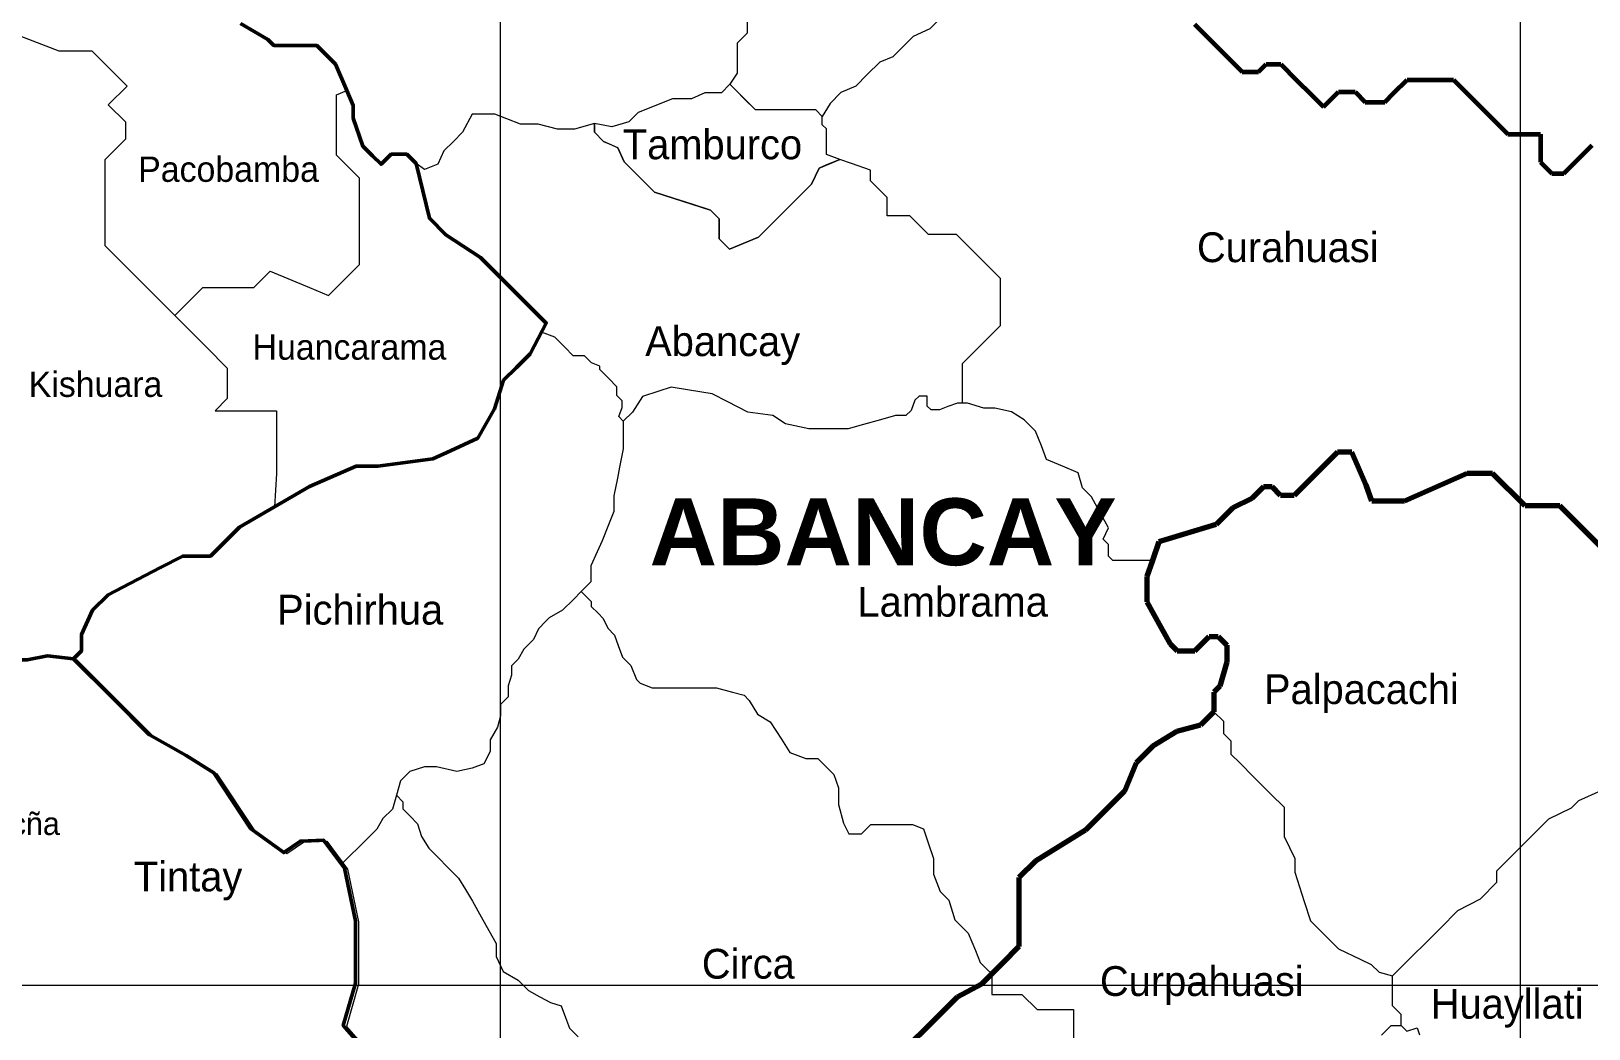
# Model space of a CAD drawing. Header units: metres. Extents: x 758904 to 760277, y 8387332 to 8388258.
# Drawn here: x 760197.7 to 760204.64, y 8387934.25 to 8387938.69 of the extents above; entities that cross this region are included whole.
import ezdxf

# ---------------------------------------------------------------- set-up
doc = ezdxf.new("R2010")
doc.units = ezdxf.units.M
for name, color, linetype, lineweight in [('02', 2, 'Continuous', 20), ('Cap Prov', 94, 'Continuous', 25), ('Distrito', 212, 'Continuous', 25), ('Ejes de Coordenadas', 38, 'Continuous', 5), ('Eléctricas', 30, 'Continuous', 20), ('poste', 131, 'Continuous', 30)]:
    doc.layers.add(name, color=color, linetype=linetype, lineweight=lineweight)
doc.layers.add('05', color=5, linetype='Continuous')
doc.styles.add('century', font='GOTHIC.TTF')

msp = doc.modelspace()

# ---------------------------------------------------------------- linework, layer by layer
at = {"lineweight": 60}
for p, q in [((760202.8812, 8387938.7188), (760202.9452, 8387938.6548)), ((760202.9452, 8387938.6548), (760202.9906, 8387938.6094)), ((760202.9906, 8387938.6094), (760203.0483, 8387938.5517)), ((760203.0483, 8387938.5517), (760203.0937, 8387938.5063)), ((760203.0937, 8387938.5063), (760203.1661, 8387938.5063)), ((760203.1661, 8387938.5063), (760203.2001, 8387938.5404)), ((760203.2001, 8387938.5404), (760203.2651, 8387938.5404)), ((760203.2651, 8387938.5404), (760203.3368, 8387938.4687)), ((760203.3368, 8387938.4687), (760203.3987, 8387938.4068)), ((760203.7666, 8387938.4116), (760203.8265, 8387938.4714)), ((760203.8265, 8387938.4714), (760203.9256, 8387938.4714)), ((760203.9256, 8387938.4714), (760204.0329, 8387938.4714)), ((760204.0329, 8387938.4714), (760204.0969, 8387938.4074)), ((760203.3987, 8387938.4068), (760203.4544, 8387938.3511)), ((760203.4544, 8387938.3511), (760203.521, 8387938.4178)), ((760203.521, 8387938.4178), (760203.5953, 8387938.4178)), ((760203.5953, 8387938.4178), (760203.6407, 8387938.3724)), ((760203.6407, 8387938.3724), (760203.7274, 8387938.3724)), ((760203.7274, 8387938.3724), (760203.7666, 8387938.4116)), ((760204.0969, 8387938.4074), (760204.1423, 8387938.362)), ((760204.1423, 8387938.362), (760204.2083, 8387938.296)), ((760204.2083, 8387938.296), (760204.2743, 8387938.23)), ((760204.2743, 8387938.23), (760204.3549, 8387938.23)), ((760204.3549, 8387938.23), (760204.4209, 8387938.23)), ((760204.4209, 8387938.23), (760204.4209, 8387938.1785)), ((760204.4209, 8387938.1785), (760204.4209, 8387938.1043)), ((760204.5922, 8387938.1229), (760204.65, 8387938.1806)), ((760204.4209, 8387938.1043), (760204.4704, 8387938.0548)), ((760204.5241, 8387938.0548), (760204.5922, 8387938.1229)), ((760204.4704, 8387938.0548), (760204.5241, 8387938.0548))]:
    msp.add_line(p, q, dxfattribs=at)
at = {"layer": '02', "linetype": 'Continuous', "lineweight": 5}
for points in [[(760197.654, 8387938.6673), (760197.8275, 8387938.6004), (760197.9744, 8387938.6004), (760198.0545, 8387938.5203), (760198.1313, 8387938.4435), (760198.1313, 8387938.4435), (760198.0479, 8387938.3602), (760198.1246, 8387938.2835), (760198.1246, 8387938.2068), (760198.0329, 8387938.1151), (760198.0329, 8387938.0067), (760198.0329, 8387937.86), (760198.0329, 8387937.7332), (760198.1305, 8387937.6357), (760198.2606, 8387937.5055), (760198.344, 8387937.4221), (760198.4842, 8387937.282), (760198.5776, 8387937.1886), (760198.5776, 8387937.0529), (760198.5231, 8387936.9984), (760198.5231, 8387936.9984), (760198.5776, 8387936.9984), (760198.6822, 8387936.9984), (760198.6822, 8387936.9984), (760198.7957, 8387936.9984), (760198.7957, 8387936.9061), (760198.7957, 8387936.8261), (760198.7957, 8387936.7194), (760198.7874, 8387936.5711)], [(760198.344, 8387937.4221), (760198.4685, 8387937.5465), (760198.562, 8387937.5465), (760198.6955, 8387937.5465), (760198.6955, 8387937.5465), (760198.7689, 8387937.6199), (760198.9425, 8387937.5465), (760199.0273, 8387937.5106), (760199.0896, 8387937.573), (760199.1663, 8387937.6497), (760199.1663, 8387937.7266), (760199.1663, 8387937.8533), (760199.1663, 8387937.96), (760199.1663, 8387938.0334), (760199.0638, 8387938.1359), (760199.0638, 8387938.1359), (760199.0638, 8387938.2802), (760199.0638, 8387938.4048), (760199.1091, 8387938.4244)]]:
    msp.add_lwpolyline(points, dxfattribs=at)
at = {"layer": '02'}
for points in [[(760197.8937, 8387935.895), (760197.7772, 8387935.9072), (760197.687, 8387935.8903), (760197.6373, 8387935.8903), (760197.586, 8387935.8391), (760197.456, 8387935.7554), (760197.313, 8387935.7554), (760197.2291, 8387935.7554), (760197.1514, 8387935.7554), (760197.0955, 8387935.6995), (760196.9618, 8387935.6219)], [(760197.8937, 8387935.895), (760198.0655, 8387935.7232), (760198.232, 8387935.5566), (760198.3942, 8387935.4635), (760198.5169, 8387935.3873), (760198.6808, 8387935.1394), (760198.6808, 8387935.1394), (760198.8289, 8387935.0322), (760198.9029, 8387935.0831), (760199.0058, 8387935.0869), (760199.0986, 8387934.9627), (760199.1472, 8387934.7288), (760199.1472, 8387934.4514), (760199.0931, 8387934.2628), (760199.3101, 8387934.0148)], [(760197.9079, 8387935.8902), (760198.0797, 8387935.7185), (760198.2462, 8387935.5519), (760198.4084, 8387935.4588), (760198.5311, 8387935.3826), (760198.6949, 8387935.1347), (760198.6949, 8387935.1347), (760198.8431, 8387935.0275), (760198.9171, 8387935.0784), (760199.02, 8387935.0822), (760199.1128, 8387934.958), (760199.1614, 8387934.7241), (760199.1614, 8387934.4467), (760199.1073, 8387934.258), (760199.3242, 8387934.0101)]]:
    msp.add_lwpolyline(points, dxfattribs=at)
at = {"layer": 'Cap Prov', "color": 2, "lineweight": 70}
for p, q in [((760203.4837, 8387936.7806), (760203.4446, 8387936.7415)), ((760203.5166, 8387936.8135), (760203.4837, 8387936.7806)), ((760203.5807, 8387936.8135), (760203.5166, 8387936.8135)), ((760203.6074, 8387936.7528), (760203.5807, 8387936.8135)), ((760203.4017, 8387936.6986), (760203.36, 8387936.657)), ((760203.4446, 8387936.7415), (760203.4017, 8387936.6986)), ((760203.6453, 8387936.6671), (760203.6074, 8387936.7528)), ((760204.0936, 8387936.7194), (760203.815, 8387936.5956)), ((760204.2071, 8387936.7194), (760204.0936, 8387936.7194)), ((760204.3514, 8387936.575), (760204.2071, 8387936.7194)), ((760203.1884, 8387936.6595), (760203.1366, 8387936.6078)), ((760203.2262, 8387936.6595), (760203.1884, 8387936.6595)), ((760203.2641, 8387936.6216), (760203.2262, 8387936.6595)), ((760203.36, 8387936.657), (760203.3247, 8387936.6216)), ((760203.6706, 8387936.5956), (760203.6453, 8387936.6671)), ((760203.052, 8387936.5662), (760203.0028, 8387936.517)), ((760203.1366, 8387936.6078), (760203.052, 8387936.5662)), ((760203.3247, 8387936.6216), (760203.2641, 8387936.6216)), ((760203.815, 8387936.5956), (760203.6706, 8387936.5956)), ((760204.5063, 8387936.575), (760204.3514, 8387936.575)), ((760204.5887, 8387936.4926), (760204.5063, 8387936.575)), ((760202.9776, 8387936.4917), (760202.8299, 8387936.4476)), ((760203.0028, 8387936.517), (760202.9776, 8387936.4917)), ((760204.6868, 8387936.3946), (760204.5887, 8387936.4926)), ((760202.7673, 8387936.429), (760202.7228, 8387936.4157)), ((760202.8299, 8387936.4476), (760202.7673, 8387936.429)), ((760202.7228, 8387936.4157), (760202.6935, 8387936.3316)), ((760202.6935, 8387936.3316), (760202.6688, 8387936.2607)), ((760202.6688, 8387936.2607), (760202.6688, 8387936.208)), ((760202.6688, 8387936.208), (760202.6688, 8387936.1475)), ((760202.6688, 8387936.1475), (760202.7314, 8387936.0348)), ((760202.7314, 8387936.0348), (760202.7723, 8387935.9612)), ((760202.7723, 8387935.9612), (760202.8033, 8387935.9302)), ((760202.8829, 8387935.9302), (760202.9151, 8387935.9623)), ((760202.9151, 8387935.9623), (760202.9466, 8387935.9939)), ((760202.9466, 8387935.9939), (760202.9466, 8387935.9939)), ((760202.9466, 8387935.9939), (760202.9864, 8387935.9939)), ((760202.9864, 8387935.9939), (760203.0252, 8387935.9551)), ((760203.0252, 8387935.9551), (760203.0252, 8387935.881)), ((760202.8033, 8387935.9302), (760202.8475, 8387935.9302)), ((760202.8475, 8387935.9302), (760202.8829, 8387935.9302)), ((760203.0252, 8387935.881), (760202.9939, 8387935.7725)), ((760202.9939, 8387935.7725), (760202.9675, 8387935.746)), ((760202.9675, 8387935.746), (760202.9675, 8387935.6944)), ((760202.9675, 8387935.659), (760202.9075, 8387935.5991)), ((760202.9675, 8387935.6944), (760202.9675, 8387935.659)), ((760202.9075, 8387935.5991), (760202.8021, 8387935.5708)), ((760202.8021, 8387935.5708), (760202.696, 8387935.5052)), ((760202.696, 8387935.5052), (760202.6216, 8387935.4308)), ((760202.6216, 8387935.4308), (760202.5698, 8387935.3059)), ((760202.5698, 8387935.3059), (760202.3961, 8387935.1322)), ((760202.3961, 8387935.1322), (760202.1731, 8387934.9943)), ((760202.1731, 8387934.9943), (760202.0999, 8387934.9211)), ((760202.0999, 8387934.9211), (760202.0999, 8387934.8253)), ((760202.0999, 8387934.8253), (760202.0999, 8387934.7093)), ((760202.0999, 8387934.7093), (760202.0999, 8387934.6135)), ((760202.0999, 8387934.6135), (760202.0254, 8387934.539)), ((760202.0254, 8387934.539), (760201.9333, 8387934.4469)), ((760201.9333, 8387934.4469), (760201.8247, 8387934.389)), ((760201.8247, 8387934.389), (760201.7565, 8387934.3208)), ((760201.7565, 8387934.3208), (760201.7061, 8387934.2704)), ((760201.7061, 8387934.2704), (760201.6016, 8387934.1659))]:
    msp.add_line(p, q, dxfattribs=at)
at = {"layer": 'Cap Prov', "lineweight": 50}
for points in [[(760198.6367, 8387938.7224), (760198.7579, 8387938.651), (760198.7843, 8387938.6246), (760198.8947, 8387938.6246), (760198.9755, 8387938.6246), (760199.0586, 8387938.5415), (760199.1091, 8387938.4244), (760199.138, 8387938.3574), (760199.138, 8387938.3002), (760199.1806, 8387938.176), (760199.2241, 8387938.1325), (760199.2614, 8387938.0952), (760199.3065, 8387938.1403), (760199.3453, 8387938.1403), (760199.3764, 8387938.1403), (760199.4176, 8387938.0992), (760199.4619, 8387937.9163), (760199.4768, 8387937.8548), (760199.5504, 8387937.7812), (760199.7043, 8387937.6803), (760199.8192, 8387937.5654), (760199.9528, 8387937.4318), (760199.9963, 8387937.3883), (760199.925, 8387937.2518), (760199.8644, 8387937.1913), (760199.8069, 8387937.1338), (760199.7665, 8387937.0066), (760199.6919, 8387936.8762), (760199.5707, 8387936.8203), (760199.4922, 8387936.7841), (760199.2475, 8387936.752), (760199.1511, 8387936.752), (760198.9429, 8387936.6619), (760198.6318, 8387936.4802), (760198.534, 8387936.3824), (760198.5029, 8387936.3513), (760198.3801, 8387936.3513), (760198.2806, 8387936.3001), (760198.1782, 8387936.2475), (760198.0468, 8387936.1799), (760197.9784, 8387936.1115), (760197.9294, 8387936.0021), (760197.9294, 8387935.9307), (760197.9294, 8387935.9307), (760197.8937, 8387935.895)], [(760197.8937, 8387935.895), (760197.7772, 8387935.9072), (760197.687, 8387935.8903), (760197.6373, 8387935.8903), (760197.586, 8387935.8391), (760197.456, 8387935.7554), (760197.313, 8387935.7554), (760197.2291, 8387935.7554), (760197.1514, 8387935.7554), (760197.0955, 8387935.6995), (760196.9618, 8387935.6219)], [(760197.8937, 8387935.895), (760198.0655, 8387935.7232), (760198.232, 8387935.5566), (760198.3942, 8387935.4635), (760198.5169, 8387935.3873), (760198.6808, 8387935.1394), (760198.6808, 8387935.1394), (760198.8289, 8387935.0322), (760198.9029, 8387935.0831), (760199.0058, 8387935.0869), (760199.0986, 8387934.9627), (760199.1472, 8387934.7288), (760199.1472, 8387934.4514), (760199.0931, 8387934.2628), (760199.3101, 8387934.0148)]]:
    msp.add_lwpolyline(points, dxfattribs=at)
at = {"layer": 'Ejes de Coordenadas', "linetype": 'Continuous'}
for p, q in [((760199.7922, 8387943.8077), (760199.7922, 8387925.2162)), ((760204.3305, 8387943.8077), (760204.3305, 8387925.2162)), ((760189.416, 8387934.4418), (760210.0443, 8387934.4418))]:
    msp.add_line(p, q, dxfattribs=at)
at = {"layer": 'Eléctricas', "linetype": 'Continuous', "lineweight": 5}
for p, q in [((760200.1519, 8387936.1937), (760200.1967, 8387936.149)), ((760200.1967, 8387936.149), (760200.1967, 8387936.1279)), ((760200.1967, 8387936.1279), (760200.2275, 8387936.097)), ((760200.2275, 8387936.097), (760200.2501, 8387936.0745)), ((760200.2501, 8387936.0745), (760200.2704, 8387936.0301)), ((760200.2704, 8387936.0301), (760200.3005, 8387936)), ((760200.3005, 8387936), (760200.3171, 8387935.9534)), ((760200.3171, 8387935.9534), (760200.3353, 8387935.9023)), ((760200.3353, 8387935.9023), (760200.3728, 8387935.8647)), ((760200.3728, 8387935.8647), (760200.3984, 8387935.803)), ((760200.3984, 8387935.803), (760200.4149, 8387935.7865)), ((760200.4149, 8387935.7865), (760200.4676, 8387935.7654)), ((760200.4676, 8387935.7654), (760200.5459, 8387935.7654)), ((760200.5459, 8387935.7654), (760200.588, 8387935.7654)), ((760200.588, 8387935.7654), (760200.6663, 8387935.7654)), ((760200.6663, 8387935.7654), (760200.7536, 8387935.7654)), ((760200.7536, 8387935.7654), (760200.8259, 8387935.7459)), ((760200.8259, 8387935.7459), (760200.8768, 8387935.7321)), ((760200.8768, 8387935.7321), (760200.8994, 8387935.7095)), ((760200.8994, 8387935.7095), (760200.9358, 8387935.6481)), ((760200.9358, 8387935.6481), (760200.993, 8387935.6135)), ((760200.993, 8387935.6135), (760201.0429, 8387935.5363)), ((760201.0429, 8387935.5363), (760201.0807, 8387935.4778)), ((760201.0807, 8387935.4778), (760201.1513, 8387935.4506)), ((760201.1513, 8387935.4506), (760201.2055, 8387935.4506)), ((760201.2055, 8387935.4506), (760201.2491, 8387935.4069)), ((760201.2491, 8387935.4069), (760201.2762, 8387935.3798)), ((760201.2762, 8387935.3798), (760201.2973, 8387935.3197)), ((760201.2973, 8387935.3197), (760201.2973, 8387935.246)), ((760201.2973, 8387935.246), (760201.3199, 8387935.1633)), ((760201.3199, 8387935.1633), (760201.3426, 8387935.1157)), ((760201.3426, 8387935.1157), (760201.3998, 8387935.1157)), ((760201.3998, 8387935.1157), (760201.4412, 8387935.1571)), ((760201.4412, 8387935.1571), (760201.5172, 8387935.1571)), ((760201.5172, 8387935.1571), (760201.5759, 8387935.1571)), ((760201.5759, 8387935.1571), (760201.6256, 8387935.1571)), ((760201.6256, 8387935.1571), (760201.6752, 8387935.1383)), ((760201.6752, 8387935.1383), (760201.6963, 8387935.0751)), ((760201.6963, 8387935.0751), (760201.7196, 8387935.0052)), ((760201.7196, 8387935.0052), (760201.7196, 8387934.9353)), ((760201.7196, 8387934.9353), (760201.749, 8387934.8586)), ((760201.749, 8387934.8586), (760201.7874, 8387934.8202)), ((760201.7874, 8387934.8202), (760201.8152, 8387934.7322)), ((760201.8152, 8387934.7322), (760201.8739, 8387934.6736)), ((760201.8739, 8387934.6736), (760201.9058, 8387934.5964)), ((760201.9058, 8387934.5964), (760201.9277, 8387934.5431)), ((760201.9277, 8387934.5431), (760201.9556, 8387934.5153)), ((760201.9556, 8387934.5153), (760201.9787, 8387934.4922))]:
    msp.add_line(p, q, dxfattribs=at)
for points in [[(760200.8768, 8387939.6066), (760200.8768, 8387939.5148), (760200.8271, 8387939.465), (760200.88, 8387939.4122), (760200.88, 8387939.3488), (760200.9646, 8387939.3096), (760200.9978, 8387939.2764), (760201.0461, 8387939.2281), (760201.0823, 8387939.1919), (760201.0823, 8387939.1406), (760201.0823, 8387939.0803), (760201.0371, 8387939.035), (760201.0008, 8387938.9385), (760200.9465, 8387938.8841), (760200.9465, 8387938.8087), (760200.8906, 8387938.7529), (760200.8906, 8387938.679), (760200.8461, 8387938.6344), (760200.8461, 8387938.5704), (760200.8461, 8387938.501), (760200.8135, 8387938.4516)], [(760201.9046, 8387939.1857), (760201.9046, 8387939.143), (760201.874, 8387939.143), (760201.8339, 8387939.1029), (760201.7906, 8387939.0596), (760201.7579, 8387939.0269), (760201.7304, 8387938.9658), (760201.7705, 8387938.9257), (760201.7979, 8387938.8982), (760201.7979, 8387938.8371), (760201.7979, 8387938.7928), (760201.7483, 8387938.7432), (760201.703, 8387938.6978), (760201.629, 8387938.664), (760201.5805, 8387938.6155), (760201.5382, 8387938.5733), (760201.4812, 8387938.5501), (760201.4252, 8387938.4942), (760201.3735, 8387938.4424), (760201.308, 8387938.4151), (760201.2594, 8387938.3665), (760201.2246, 8387938.3082)], [(760201.3033, 8387938.1171), (760201.2428, 8387938.1382), (760201.2428, 8387938.1648), (760201.2428, 8387938.2133), (760201.2428, 8387938.2534), (760201.2246, 8387938.2715), (760201.2246, 8387938.3082), (760201.1955, 8387938.3374), (760201.1325, 8387938.3374), (760201.0671, 8387938.3374), (760201.0037, 8387938.3374), (760200.9277, 8387938.3374), (760200.8779, 8387938.3872), (760200.843, 8387938.422), (760200.8135, 8387938.4516), (760200.7756, 8387938.4137), (760200.7017, 8387938.4137), (760200.6426, 8387938.3863), (760200.5581, 8387938.3863), (760200.4842, 8387938.3568), (760200.4063, 8387938.3256), (760200.3647, 8387938.2841), (760200.2878, 8387938.2618), (760200.2107, 8387938.2766)], [(760200.2107, 8387938.2766), (760200.2107, 8387938.2376), (760200.2518, 8387938.1964), (760200.2835, 8387938.1827), (760200.3152, 8387938.169), (760200.343, 8387938.106), (760200.4775, 8387937.9714), (760200.7278, 8387937.8912), (760200.7664, 8387937.8525), (760200.7664, 8387937.7631), (760200.8119, 8387937.7177), (760200.9415, 8387937.7711), (760201.1769, 8387938.0065), (760201.2109, 8387938.0787), (760201.3033, 8387938.1171), (760201.2428, 8387938.1382), (760201.2428, 8387938.2534), (760201.2246, 8387938.2715), (760201.2246, 8387938.3082), (760201.1955, 8387938.3374), (760200.9277, 8387938.3374), (760200.8135, 8387938.4516), (760200.7756, 8387938.4137), (760200.7017, 8387938.4137), (760200.6426, 8387938.3863), (760200.5581, 8387938.3863), (760200.4063, 8387938.3256), (760200.3647, 8387938.2841), (760200.2878, 8387938.2618), (760200.2107, 8387938.2766)], [(760201.8482, 8387937.0317), (760201.8482, 8387937.1193), (760201.8482, 8387937.2081), (760201.9234, 8387937.2833), (760202.0182, 8387937.378), (760202.0182, 8387937.4862), (760202.0182, 8387937.5868), (760201.9581, 8387937.6468), (760201.8841, 8387937.7208), (760201.822, 8387937.783), (760201.6967, 8387937.783), (760201.6142, 8387937.8655), (760201.513, 8387937.8655), (760201.513, 8387937.9478), (760201.439, 8387938.0218), (760201.439, 8387938.0698), (760201.3543, 8387938.0993), (760201.3033, 8387938.1171), (760201.2403, 8387938.0909), (760201.2109, 8387938.0787), (760201.1769, 8387938.0065), (760201.122, 8387937.9516), (760201.0608, 8387937.8904), (760200.9975, 8387937.8271), (760200.9415, 8387937.7711), (760200.8728, 8387937.7428), (760200.8119, 8387937.7177), (760200.7664, 8387937.7631), (760200.7664, 8387937.7976), (760200.7664, 8387937.8525), (760200.7278, 8387937.8912), (760200.651, 8387937.9158), (760200.5608, 8387937.9447), (760200.4775, 8387937.9714), (760200.4453, 8387938.0036), (760200.3904, 8387938.0585), (760200.343, 8387938.106), (760200.3152, 8387938.169), (760200.2518, 8387938.1964), (760200.2107, 8387938.2376), (760200.2107, 8387938.2766), (760200.123, 8387938.2513), (760200.047, 8387938.2513), (760199.9604, 8387938.2745), (760199.8822, 8387938.2745), (760199.821, 8387938.2977), (760199.7678, 8387938.3178), (760199.7239, 8387938.3178), (760199.6668, 8387938.3178), (760199.6246, 8387938.2386), (760199.5834, 8387938.1974), (760199.5412, 8387938.1552), (760199.5148, 8387938.0951), (760199.4556, 8387938.0719), (760199.4176, 8387938.0992)], [(760200.3395, 8387936.9523), (760200.3191, 8387936.9726), (760200.3343, 8387937.0133), (760200.3343, 8387937.0431), (760200.3108, 8387937.0665), (760200.3108, 8387937.1055), (760200.275, 8387937.1414), (760200.2345, 8387937.1819), (760200.2345, 8387937.1964), (760200.1979, 8387937.212), (760200.1667, 8387937.2432), (760200.1169, 8387937.2432), (760200.0793, 8387937.2808), (760200.0346, 8387937.3256), (760199.9754, 8387937.3483)], [(760202.6935, 8387936.3316), (760202.6269, 8387936.3316), (760202.5703, 8387936.3316), (760202.5175, 8387936.3316), (760202.4984, 8387936.3506), (760202.4984, 8387936.4031), (760202.4751, 8387936.4264), (760202.4982, 8387936.4777), (760202.466, 8387936.5369), (760202.4232, 8387936.6155), (760202.3828, 8387936.6559), (760202.3629, 8387936.7222), (760202.2934, 8387936.7518), (760202.2228, 8387936.7818), (760202.1994, 8387936.8418), (760202.1738, 8387936.9075), (760202.123, 8387936.9582), (760202.0665, 8387936.9931), (760201.9918, 8387937.0098), (760201.9429, 8387937.0098), (760201.8708, 8387937.0317), (760201.8257, 8387937.0317), (760201.7832, 8387937.0176), (760201.7458, 8387937.0021), (760201.7085, 8387937.0021), (760201.6911, 8387937.0195), (760201.6911, 8387937.0497), (760201.6911, 8387937.0639), (760201.6557, 8387937.0639), (760201.637, 8387937.0452), (760201.6196, 8387936.9995), (760201.5971, 8387936.977), (760201.5501, 8387936.977), (760201.4831, 8387936.9584), (760201.4086, 8387936.9376), (760201.3398, 8387936.9185), (760201.2488, 8387936.9185), (760201.1645, 8387936.9185), (760201.0615, 8387936.9401), (760201.0048, 8387936.9775), (760200.8928, 8387936.9916), (760200.8039, 8387937.0379), (760200.7346, 8387937.0741), (760200.6339, 8387937.0894), (760200.5528, 8387937.1035), (760200.4972, 8387937.0855), (760200.4253, 8387937.0621), (760200.38, 8387936.9928), (760200.3395, 8387936.9523), (760200.3395, 8387936.8886), (760200.3395, 8387936.8288), (760200.3232, 8387936.7477), (760200.3133, 8387936.6985), (760200.2974, 8387936.6199), (760200.2974, 8387936.5496), (760200.2704, 8387936.4827), (760200.2451, 8387936.4202), (760200.2227, 8387936.3708), (760200.1945, 8387936.3085), (760200.1945, 8387936.2363), (760200.1519, 8387936.1937), (760200.1172, 8387936.159), (760200.0696, 8387936.1114), (760200.0101, 8387936.0768), (760199.9953, 8387936.062), (760199.9619, 8387936.0285), (760199.9393, 8387935.9803), (760199.8968, 8387935.9378), (760199.8722, 8387935.8934), (760199.8426, 8387935.8638), (760199.8426, 8387935.8213), (760199.8271, 8387935.7737), (760199.8271, 8387935.7249), (760199.7936, 8387935.6914), (760199.7936, 8387935.6412), (760199.7795, 8387935.5898), (760199.7473, 8387935.5332), (760199.7473, 8387935.4817), (760199.7189, 8387935.4264), (760199.6674, 8387935.4084), (760199.5992, 8387935.3929), (760199.5087, 8387935.413), (760199.4546, 8387935.413), (760199.389, 8387935.3924), (760199.3484, 8387935.3519), (760199.3297, 8387935.2869), (760199.312, 8387935.2253), (760199.2699, 8387935.1832), (760199.2421, 8387935.1364), (760199.1907, 8387935.0849), (760199.1611, 8387935.0553), (760199.1248, 8387935.0191), (760199.0857, 8387934.98)], [(760199.3297, 8387935.2869), (760199.3581, 8387935.2585), (760199.3581, 8387935.2262), (760199.3889, 8387935.1954), (760199.4243, 8387935.16), (760199.4417, 8387935.1039), (760199.4739, 8387935.0512), (760199.5151, 8387935.01), (760199.5588, 8387934.9662), (760199.6064, 8387934.9186), (760199.6374, 8387934.8672), (760199.6684, 8387934.8158), (760199.7071, 8387934.7466), (760199.7414, 8387934.6854), (760199.7736, 8387934.6279), (760199.7736, 8387934.5691), (760199.805, 8387934.5022), (760199.8719, 8387934.4636), (760199.917, 8387934.4186), (760199.9685, 8387934.3903), (760200.0156, 8387934.3644), (760200.0625, 8387934.3504), (760200.0819, 8387934.2983), (760200.0995, 8387934.2512), (760200.1392, 8387934.2115)]]:
    msp.add_lwpolyline(points, dxfattribs=at)
at = {"layer": 'poste', "color": 2, "linetype": 'Continuous', "lineweight": 5}
for points in [[(760202.9675, 8387935.659), (760203.0098, 8387935.6167), (760203.0098, 8387935.5622), (760203.043, 8387935.529), (760203.043, 8387935.4699), (760203.0835, 8387935.4294), (760203.144, 8387935.3689), (760203.1823, 8387935.3307), (760203.2205, 8387935.2924), (760203.2794, 8387935.2335), (760203.2794, 8387935.1707), (760203.2794, 8387935.1038), (760203.328, 8387935.0052), (760203.328, 8387934.9447), (760203.3694, 8387934.8142), (760203.3965, 8387934.7288), (760203.4676, 8387934.6577), (760203.5218, 8387934.6035), (760203.6211, 8387934.5564), (760203.6675, 8387934.5343), (760203.7018, 8387934.5001), (760203.7617, 8387934.4831)], [(760203.8002, 8387934.2621), (760203.8002, 8387934.3113), (760203.7617, 8387934.3498), (760203.7617, 8387934.4259), (760203.7617, 8387934.4831), (760203.8475, 8387934.569), (760203.9112, 8387934.6326), (760203.9733, 8387934.6948), (760204.0529, 8387934.7744), (760204.1532, 8387934.8269), (760204.2265, 8387934.9002), (760204.2265, 8387934.9511), (760204.2854, 8387935.01), (760204.3316, 8387935.0562), (760204.3921, 8387935.1167), (760204.4574, 8387935.182), (760204.5579, 8387935.2312), (760204.5913, 8387935.2646), (760204.69, 8387935.3087)], [(760201.9794, 8387934.4929), (760201.9794, 8387934.4008), (760202.1131, 8387934.4008), (760202.1807, 8387934.3332), (760202.3423, 8387934.3332), (760202.3423, 8387934.2021)], [(760203.7129, 8387934.2195), (760203.7555, 8387934.2621), (760203.8002, 8387934.2621), (760203.8253, 8387934.2371), (760203.8719, 8387934.2526), (760203.8826, 8387934.2205)]]:
    msp.add_lwpolyline(points, dxfattribs=at)

# ---------------------------------------------------------------- texts
at = {"layer": '05', "insert": (760200.4563, 8387936.6084), "char_height": 0.29754, "attachment_point": 1, "style": 'century'}
msp.add_mtext('{\\fArial|b1|i0|c0|p34;ABANCAY}', dxfattribs=at)
at = {"layer": 'Distrito', "linetype": 'Continuous', "lineweight": 5, "attachment_point": 1, "style": 'century'}
for s, insert, char_height, width in [('Tamburco', (760200.3372, 8387938.2503), 0.13255, 1.677093), ('Pacobamba', (760198.1809, 8387938.1298), 0.11267, 1.425529), ('Curahuasi', (760202.8918, 8387937.7924), 0.13255, 1.677093), ('Huancarama', (760198.6898, 8387937.3384), 0.11267, 1.425529), ('Abancay', (760200.4367, 8387937.3742), 0.13255, 1.677093), ('Kishuara', (760197.6939, 8387937.1728), 0.11267, 1.425529), ('Lambrama', (760201.3813, 8387936.2147), 0.13255, 1.677093), ('Pichirhua', (760198.7991, 8387936.1794), 0.13255, 1.677093), ('Palpacachi', (760203.1899, 8387935.8256), 0.13255, 1.677093), ('Chacña', (760197.3651, 8387935.2117), 0.1014, 1.282976), ('Tintay', (760198.1617, 8387934.9918), 0.13255, 1.677093), ('Circa', (760200.6888, 8387934.6036), 0.13255, 1.677093), ('Curpahuasi', (760202.4601, 8387934.5266), 0.13255, 1.677093), ('Huayllati', (760203.9321, 8387934.4256), 0.13255, 1.677093)]:
    msp.add_mtext(s, dxfattribs=dict(at, insert=insert, char_height=char_height, width=width))

doc.saveas('drawing.dxf')
